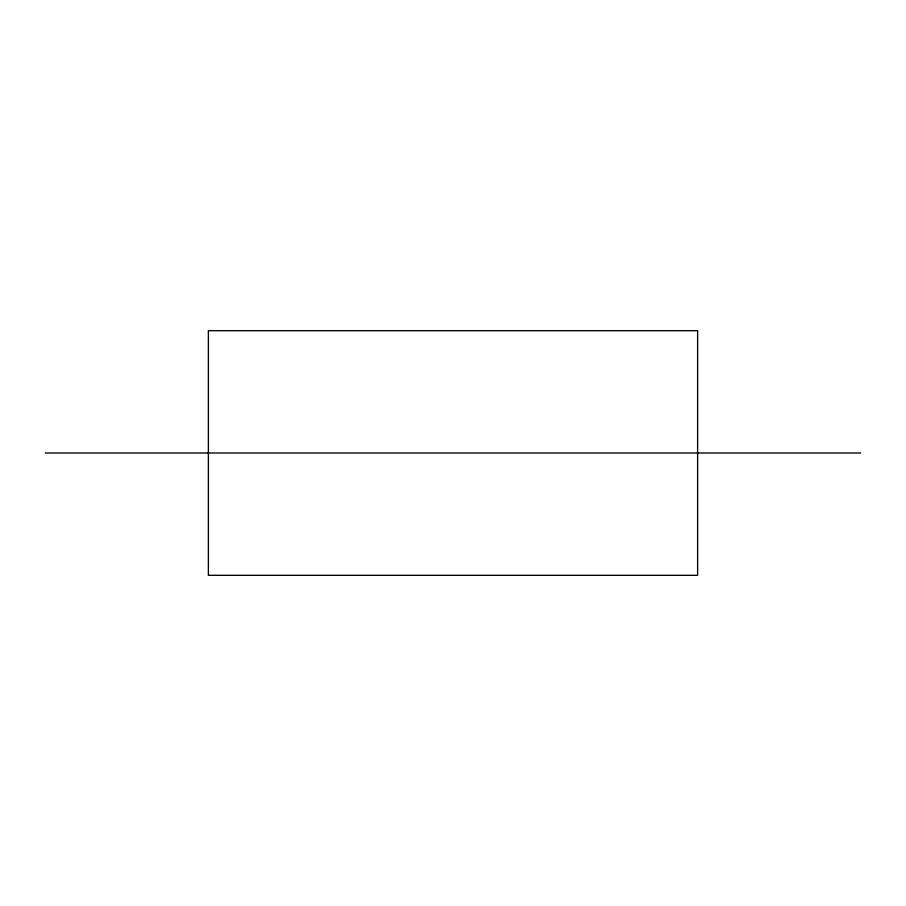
<?xml version="1.0" encoding="UTF-8"?>
<svg xmlns="http://www.w3.org/2000/svg" width="906" height="906" viewBox="0 0 906 906"><rect width="100%" height="100%" fill="white"/><g stroke="black" fill="none" stroke-linecap="round" stroke-linejoin="round"><path stroke-width="1.36" d="M45.3 453L860.7 453M697.62 330.69L208.38 330.69L208.38 575.31L697.62 575.31L697.62 330.69"/></g></svg>
